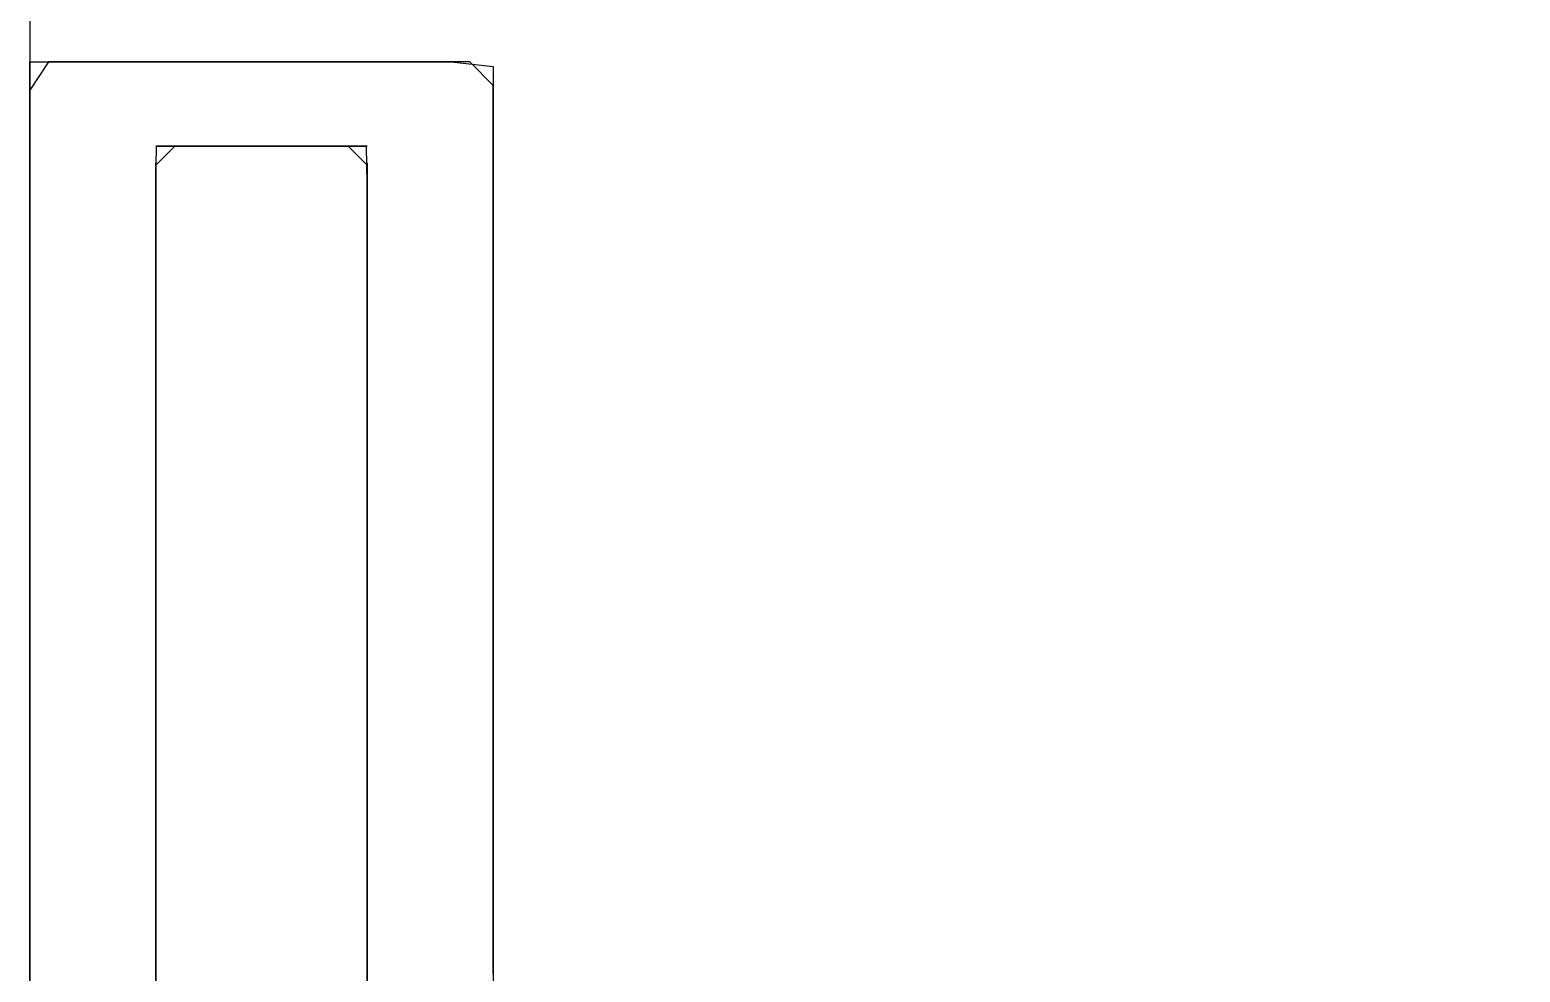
# Model space of a CAD drawing. Header units: metres. Extents: x 0 to 2800, y 0 to 2000.
# Drawn here: x 0 to 926, y 586 to 1172 of the extents above; entities that cross this region are included whole.
import ezdxf

# ---------------------------------------------------------------- set-up
doc = ezdxf.new("R2010")
doc.units = ezdxf.units.M

msp = doc.modelspace()

# ---------------------------------------------------------------- linework, layer by layer
for points in [[(0, 0), (2800, 0), (2800, 2000), (0, 2000), (0, 0)], [(0, 1152), (29.09, 1152), (58.18, 1152), (87.27, 1152), (116.36, 1152), (145.45, 1152), (174.55, 1152), (203.64, 1152), (232.73, 1152), (261.82, 1152), (288, 1149.09), (288, 1120), (288, 1090.91), (288, 1061.82), (288, 1032.73), (288, 1003.64), (288, 974.55), (288, 945.45), (288, 916.36), (288, 887.27), (288, 858.18), (288, 829.09), (288, 800), (288, 770.91), (288, 741.82), (288, 712.73), (288, 683.64), (288, 654.55), (288, 625.45), (288, 596.36), (288, 567.27)], [(0, 570.18), (0, 599.27), (0, 628.36), (0, 657.45), (0, 686.55), (0, 715.64), (0, 744.73), (0, 773.82), (0, 802.91), (0, 832), (0, 861.09), (0, 890.18), (0, 919.27), (0, 948.36), (0, 977.45), (0, 1006.55), (0, 1035.64), (0, 1064.73), (0, 1093.82), (0, 1122.91), (0, 1152)], [(0, 1152), (29.09, 1152), (58.18, 1152), (87.27, 1152), (116.36, 1152), (145.45, 1152), (174.55, 1152), (203.64, 1152), (232.73, 1152), (261.82, 1152), (288, 1149.09), (288, 1120), (288, 1090.91), (288, 1061.82), (288, 1032.73), (288, 1003.64), (288, 974.55), (288, 945.45), (288, 916.36), (288, 887.27), (288, 858.18), (288, 829.09), (288, 800), (288, 770.91), (288, 741.82), (288, 712.73), (288, 683.64), (288, 654.55), (288, 625.45), (288, 596.36), (288, 567.27)], [(0, 570.18), (0, 599.27), (0, 628.36), (0, 657.45), (0, 686.55), (0, 715.64), (0, 744.73), (0, 773.82), (0, 802.91), (0, 832), (0, 861.09), (0, 890.18), (0, 919.27), (0, 948.36), (0, 977.45), (0, 1006.55), (0, 1035.64), (0, 1064.73), (0, 1093.82), (0, 1122.91), (0, 1152)], [(288, 584.73), (288, 613.82), (288, 642.91), (288, 672), (288, 701.09), (288, 730.18), (288, 759.27), (288, 788.36), (288, 817.45), (288, 846.55), (288, 875.64), (288, 904.73), (288, 933.82), (288, 962.91), (288, 992), (288, 1021.09), (288, 1050.18), (288, 1079.27), (288, 1108.36), (288, 1137.45), (273.45, 1152), (244.36, 1152), (215.27, 1152), (186.18, 1152), (157.09, 1152), (128, 1152), (98.91, 1152), (69.82, 1152), (40.73, 1152), (11.64, 1152), (0, 1134.55), (0, 1105.45), (0, 1076.36), (0, 1047.27), (0, 1018.18), (0, 989.09), (0, 960), (0, 930.91), (0, 901.82), (0, 872.73), (0, 843.64), (0, 814.55), (0, 785.45), (0, 756.36), (0, 727.27), (0, 698.18), (0, 669.09), (0, 640), (0, 610.91), (0, 581.82)], [(0, 1152), (29.09, 1152), (58.18, 1152), (87.27, 1152), (116.36, 1152), (145.45, 1152), (174.55, 1152), (203.64, 1152), (232.73, 1152), (261.82, 1152), (288, 1149.09), (288, 1120), (288, 1090.91), (288, 1061.82), (288, 1032.73), (288, 1003.64), (288, 974.55), (288, 945.45), (288, 916.36), (288, 887.27), (288, 858.18), (288, 829.09), (288, 800), (288, 770.91), (288, 741.82), (288, 712.73), (288, 683.64), (288, 654.55), (288, 625.45), (288, 596.36), (288, 567.27)], [(0, 570.18), (0, 599.27), (0, 628.36), (0, 657.45), (0, 686.55), (0, 715.64), (0, 744.73), (0, 773.82), (0, 802.91), (0, 832), (0, 861.09), (0, 890.18), (0, 919.27), (0, 948.36), (0, 977.45), (0, 1006.55), (0, 1035.64), (0, 1064.73), (0, 1093.82), (0, 1122.91), (0, 1152)], [(0, 1152), (29.09, 1152), (58.18, 1152), (87.27, 1152), (116.36, 1152), (145.45, 1152), (174.55, 1152), (203.64, 1152), (232.73, 1152), (261.82, 1152), (288, 1149.09), (288, 1120), (288, 1090.91), (288, 1061.82), (288, 1032.73), (288, 1003.64), (288, 974.55), (288, 945.45), (288, 916.36), (288, 887.27), (288, 858.18), (288, 829.09), (288, 800), (288, 770.91), (288, 741.82), (288, 712.73), (288, 683.64), (288, 654.55), (288, 625.45), (288, 596.36), (288, 567.27)], [(0, 570.18), (0, 599.27), (0, 628.36), (0, 657.45), (0, 686.55), (0, 715.64), (0, 744.73), (0, 773.82), (0, 802.91), (0, 832), (0, 861.09), (0, 890.18), (0, 919.27), (0, 948.36), (0, 977.45), (0, 1006.55), (0, 1035.64), (0, 1064.73), (0, 1093.82), (0, 1122.91), (0, 1152)], [(288, 584.73), (288, 613.82), (288, 642.91), (288, 672), (288, 701.09), (288, 730.18), (288, 759.27), (288, 788.36), (288, 817.45), (288, 846.55), (288, 875.64), (288, 904.73), (288, 933.82), (288, 962.91), (288, 992), (288, 1021.09), (288, 1050.18), (288, 1079.27), (288, 1108.36), (288, 1137.45), (273.45, 1152), (244.36, 1152), (215.27, 1152), (186.18, 1152), (157.09, 1152), (128, 1152), (98.91, 1152), (69.82, 1152), (40.73, 1152), (11.64, 1152), (0, 1134.55), (0, 1105.45), (0, 1076.36), (0, 1047.27), (0, 1018.18), (0, 989.09), (0, 960), (0, 930.91), (0, 901.82), (0, 872.73), (0, 843.64), (0, 814.55), (0, 785.45), (0, 756.36), (0, 727.27), (0, 698.18), (0, 669.09), (0, 640), (0, 610.91), (0, 581.82)], [(78.32, 576.2), (78.32, 600.01), (78.32, 623.82), (78.32, 647.63), (78.32, 671.44), (78.32, 695.25), (78.32, 719.06), (78.32, 742.87), (78.32, 766.68), (78.32, 790.49), (78.32, 814.3), (78.32, 838.12), (78.32, 861.93), (78.32, 885.74), (78.32, 909.55), (78.32, 933.36), (78.32, 957.17), (78.32, 980.98), (78.32, 1004.79), (78.32, 1028.6), (78.32, 1052.41), (78.32, 1076.22), (78.72, 1099.64), (102.53, 1099.64), (126.34, 1099.64), (150.15, 1099.64), (173.96, 1099.64), (197.77, 1099.64), (209.68, 1087.73), (209.68, 1063.92), (209.68, 1040.11), (209.68, 1016.3), (209.68, 992.49), (209.68, 968.68), (209.68, 944.87), (209.68, 921.06), (209.68, 897.25), (209.68, 873.44), (209.68, 849.62), (209.68, 825.81), (209.68, 802), (209.68, 778.19), (209.68, 754.38), (209.68, 730.57), (209.68, 706.76), (209.68, 682.95), (209.68, 659.14), (209.68, 635.33), (209.68, 611.52), (209.68, 587.71), (209.68, 563.9)], [(78.32, 1099.64), (80.98, 1099.64), (83.63, 1099.64), (86.28, 1099.64), (88.94, 1099.64), (91.59, 1099.64), (94.24, 1099.64), (96.9, 1099.64), (99.55, 1099.64), (102.21, 1099.64), (104.86, 1099.64), (107.51, 1099.64), (110.17, 1099.64), (112.82, 1099.64), (115.47, 1099.64), (118.13, 1099.64), (120.78, 1099.64), (123.43, 1099.64), (126.09, 1099.64), (128.74, 1099.64), (131.4, 1099.64), (134.05, 1099.64), (136.7, 1099.64), (139.36, 1099.64), (142.01, 1099.64), (144.66, 1099.64), (147.32, 1099.64), (149.97, 1099.64), (152.62, 1099.64), (155.28, 1099.64), (157.93, 1099.64), (160.59, 1099.64), (163.24, 1099.64), (165.89, 1099.64), (168.55, 1099.64), (171.2, 1099.64), (173.85, 1099.64), (176.51, 1099.64), (179.16, 1099.64), (181.81, 1099.64), (184.47, 1099.64), (187.12, 1099.64), (189.78, 1099.64), (192.43, 1099.64), (195.08, 1099.64), (197.74, 1099.64), (200.39, 1099.64), (203.04, 1099.64), (205.7, 1099.64), (208.35, 1099.64), (208.35, 1099.64), (205.7, 1099.64), (203.04, 1099.64), (200.39, 1099.64), (197.74, 1099.64), (195.08, 1099.64), (192.43, 1099.64), (189.78, 1099.64), (187.12, 1099.64), (184.47, 1099.64), (181.81, 1099.64), (179.16, 1099.64), (176.51, 1099.64), (173.85, 1099.64), (171.2, 1099.64), (168.55, 1099.64), (165.89, 1099.64), (163.24, 1099.64), (160.59, 1099.64), (157.93, 1099.64), (155.28, 1099.64), (152.62, 1099.64), (149.97, 1099.64), (147.32, 1099.64), (144.66, 1099.64), (142.01, 1099.64), (139.36, 1099.64), (136.7, 1099.64), (134.05, 1099.64), (131.4, 1099.64), (128.74, 1099.64), (126.09, 1099.64), (123.43, 1099.64), (120.78, 1099.64), (118.13, 1099.64), (115.47, 1099.64), (112.82, 1099.64), (110.17, 1099.64), (107.51, 1099.64), (104.86, 1099.64), (102.21, 1099.64), (99.55, 1099.64), (96.9, 1099.64), (94.24, 1099.64), (91.59, 1099.64), (88.94, 1099.64), (86.28, 1099.64), (83.63, 1099.64), (80.98, 1099.64), (78.32, 1099.64)], [(78.32, 576.2), (78.32, 600.01), (78.32, 623.82), (78.32, 647.63), (78.32, 671.44), (78.32, 695.25), (78.32, 719.06), (78.32, 742.87), (78.32, 766.68), (78.32, 790.49), (78.32, 814.3), (78.32, 838.12), (78.32, 861.93), (78.32, 885.74), (78.32, 909.55), (78.32, 933.36), (78.32, 957.17), (78.32, 980.98), (78.32, 1004.79), (78.32, 1028.6), (78.32, 1052.41), (78.32, 1076.22), (78.72, 1099.64), (102.53, 1099.64), (126.34, 1099.64), (150.15, 1099.64), (173.96, 1099.64), (197.77, 1099.64), (209.68, 1087.73), (209.68, 1063.92), (209.68, 1040.11), (209.68, 1016.3), (209.68, 992.49), (209.68, 968.68), (209.68, 944.87), (209.68, 921.06), (209.68, 897.25), (209.68, 873.44), (209.68, 849.62), (209.68, 825.81), (209.68, 802), (209.68, 778.19), (209.68, 754.38), (209.68, 730.57), (209.68, 706.76), (209.68, 682.95), (209.68, 659.14), (209.68, 635.33), (209.68, 611.52), (209.68, 587.71), (209.68, 563.9)], [(209.68, 576.2), (209.68, 600.01), (209.68, 623.82), (209.68, 647.63), (209.68, 671.44), (209.68, 695.25), (209.68, 719.06), (209.68, 742.87), (209.68, 766.68), (209.68, 790.49), (209.68, 814.3), (209.68, 838.12), (209.68, 861.93), (209.68, 885.74), (209.68, 909.55), (209.68, 933.36), (209.68, 957.17), (209.68, 980.98), (209.68, 1004.79), (209.68, 1028.6), (209.68, 1052.41), (209.68, 1076.22), (209.28, 1099.64), (185.47, 1099.64), (161.66, 1099.64), (137.85, 1099.64), (114.04, 1099.64), (90.23, 1099.64), (78.32, 1087.73), (78.32, 1063.92), (78.32, 1040.11), (78.32, 1016.3), (78.32, 992.49), (78.32, 968.68), (78.32, 944.87), (78.32, 921.06), (78.32, 897.25), (78.32, 873.44), (78.32, 849.62), (78.32, 825.81), (78.32, 802), (78.32, 778.19), (78.32, 754.38), (78.32, 730.57), (78.32, 706.76), (78.32, 682.95), (78.32, 659.14), (78.32, 635.33), (78.32, 611.52), (78.32, 587.71), (78.32, 563.9)], [(209.68, 576.2), (209.68, 600.01), (209.68, 623.82), (209.68, 647.63), (209.68, 671.44), (209.68, 695.25), (209.68, 719.06), (209.68, 742.87), (209.68, 766.68), (209.68, 790.49), (209.68, 814.3), (209.68, 838.12), (209.68, 861.93), (209.68, 885.74), (209.68, 909.55), (209.68, 933.36), (209.68, 957.17), (209.68, 980.98), (209.68, 1004.79), (209.68, 1028.6), (209.68, 1052.41), (209.68, 1076.22), (209.28, 1099.64), (185.47, 1099.64), (161.66, 1099.64), (137.85, 1099.64), (114.04, 1099.64), (90.23, 1099.64), (78.32, 1087.73), (78.32, 1063.92), (78.32, 1040.11), (78.32, 1016.3), (78.32, 992.49), (78.32, 968.68), (78.32, 944.87), (78.32, 921.06), (78.32, 897.25), (78.32, 873.44), (78.32, 849.62), (78.32, 825.81), (78.32, 802), (78.32, 778.19), (78.32, 754.38), (78.32, 730.57), (78.32, 706.76), (78.32, 682.95), (78.32, 659.14), (78.32, 635.33), (78.32, 611.52), (78.32, 587.71), (78.32, 563.9)], [(209.68, 1099.64), (207.02, 1099.64), (204.37, 1099.64), (201.72, 1099.64), (199.06, 1099.64), (196.41, 1099.64), (193.76, 1099.64), (191.1, 1099.64), (188.45, 1099.64), (185.79, 1099.64), (183.14, 1099.64), (180.49, 1099.64), (177.83, 1099.64), (175.18, 1099.64), (172.53, 1099.64), (169.87, 1099.64), (167.22, 1099.64), (164.57, 1099.64), (161.91, 1099.64), (159.26, 1099.64), (156.6, 1099.64), (153.95, 1099.64), (151.3, 1099.64), (148.64, 1099.64), (145.99, 1099.64), (143.34, 1099.64), (140.68, 1099.64), (138.03, 1099.64), (135.38, 1099.64), (132.72, 1099.64), (130.07, 1099.64), (127.41, 1099.64), (124.76, 1099.64), (122.11, 1099.64), (119.45, 1099.64), (116.8, 1099.64), (114.15, 1099.64), (111.49, 1099.64), (108.84, 1099.64), (106.19, 1099.64), (103.53, 1099.64), (100.88, 1099.64), (98.22, 1099.64), (95.57, 1099.64), (92.92, 1099.64), (90.26, 1099.64), (87.61, 1099.64), (84.96, 1099.64), (82.3, 1099.64), (79.65, 1099.64), (79.65, 1099.64), (82.3, 1099.64), (84.96, 1099.64), (87.61, 1099.64), (90.26, 1099.64), (92.92, 1099.64), (95.57, 1099.64), (98.22, 1099.64), (100.88, 1099.64), (103.53, 1099.64), (106.19, 1099.64), (108.84, 1099.64), (111.49, 1099.64), (114.15, 1099.64), (116.8, 1099.64), (119.45, 1099.64), (122.11, 1099.64), (124.76, 1099.64), (127.41, 1099.64), (130.07, 1099.64), (132.72, 1099.64), (135.38, 1099.64), (138.03, 1099.64), (140.68, 1099.64), (143.34, 1099.64), (145.99, 1099.64), (148.64, 1099.64), (151.3, 1099.64), (153.95, 1099.64), (156.6, 1099.64), (159.26, 1099.64), (161.91, 1099.64), (164.57, 1099.64), (167.22, 1099.64), (169.87, 1099.64), (172.53, 1099.64), (175.18, 1099.64), (177.83, 1099.64), (180.49, 1099.64), (183.14, 1099.64), (185.79, 1099.64), (188.45, 1099.64), (191.1, 1099.64), (193.76, 1099.64), (196.41, 1099.64), (199.06, 1099.64), (201.72, 1099.64), (204.37, 1099.64), (207.02, 1099.64), (209.68, 1099.64)], [(78.32, 581.29), (78.32, 602.45), (78.32, 623.6), (78.32, 644.76), (78.32, 665.92), (78.32, 687.07), (78.32, 708.23), (78.32, 729.39), (78.32, 750.55), (78.32, 771.7), (78.32, 792.86), (78.32, 814.02), (78.32, 835.17), (78.32, 856.33), (78.32, 877.49), (78.32, 898.64), (78.32, 919.8), (78.32, 940.96), (78.32, 962.12), (78.32, 983.27), (78.32, 1004.43), (78.32, 1025.59), (78.32, 1046.74), (78.32, 1067.9), (78.32, 1089.06), (78.32, 1089.06), (78.32, 1067.9), (78.32, 1046.74), (78.32, 1025.59), (78.32, 1004.43), (78.32, 983.27), (78.32, 962.12), (78.32, 940.96), (78.32, 919.8), (78.32, 898.64), (78.32, 877.49), (78.32, 856.33), (78.32, 835.17), (78.32, 814.02), (78.32, 792.86), (78.32, 771.7), (78.32, 750.55), (78.32, 729.39), (78.32, 708.23), (78.32, 687.07), (78.32, 665.92), (78.32, 644.76), (78.32, 623.6), (78.32, 602.45), (78.32, 581.29)], [(78.32, 581.29), (78.32, 602.45), (78.32, 623.6), (78.32, 644.76), (78.32, 665.92), (78.32, 687.07), (78.32, 708.23), (78.32, 729.39), (78.32, 750.55), (78.32, 771.7), (78.32, 792.86), (78.32, 814.02), (78.32, 835.17), (78.32, 856.33), (78.32, 877.49), (78.32, 898.64), (78.32, 919.8), (78.32, 940.96), (78.32, 962.12), (78.32, 983.27), (78.32, 1004.43), (78.32, 1025.59), (78.32, 1046.74), (78.32, 1067.9), (78.32, 1089.06), (78.32, 1089.06), (78.32, 1067.9), (78.32, 1046.74), (78.32, 1025.59), (78.32, 1004.43), (78.32, 983.27), (78.32, 962.12), (78.32, 940.96), (78.32, 919.8), (78.32, 898.64), (78.32, 877.49), (78.32, 856.33), (78.32, 835.17), (78.32, 814.02), (78.32, 792.86), (78.32, 771.7), (78.32, 750.55), (78.32, 729.39), (78.32, 708.23), (78.32, 687.07), (78.32, 665.92), (78.32, 644.76), (78.32, 623.6), (78.32, 602.45), (78.32, 581.29)], [(209.68, 581.29), (209.68, 602.45), (209.68, 623.6), (209.68, 644.76), (209.68, 665.92), (209.68, 687.07), (209.68, 708.23), (209.68, 729.39), (209.68, 750.55), (209.68, 771.7), (209.68, 792.86), (209.68, 814.02), (209.68, 835.17), (209.68, 856.33), (209.68, 877.49), (209.68, 898.64), (209.68, 919.8), (209.68, 940.96), (209.68, 962.12), (209.68, 983.27), (209.68, 1004.43), (209.68, 1025.59), (209.68, 1046.74), (209.68, 1067.9), (209.68, 1089.06), (209.68, 1089.06), (209.68, 1067.9), (209.68, 1046.74), (209.68, 1025.59), (209.68, 1004.43), (209.68, 983.27), (209.68, 962.12), (209.68, 940.96), (209.68, 919.8), (209.68, 898.64), (209.68, 877.49), (209.68, 856.33), (209.68, 835.17), (209.68, 814.02), (209.68, 792.86), (209.68, 771.7), (209.68, 750.55), (209.68, 729.39), (209.68, 708.23), (209.68, 687.07), (209.68, 665.92), (209.68, 644.76), (209.68, 623.6), (209.68, 602.45), (209.68, 581.29)], [(209.68, 581.29), (209.68, 602.45), (209.68, 623.6), (209.68, 644.76), (209.68, 665.92), (209.68, 687.07), (209.68, 708.23), (209.68, 729.39), (209.68, 750.55), (209.68, 771.7), (209.68, 792.86), (209.68, 814.02), (209.68, 835.17), (209.68, 856.33), (209.68, 877.49), (209.68, 898.64), (209.68, 919.8), (209.68, 940.96), (209.68, 962.12), (209.68, 983.27), (209.68, 1004.43), (209.68, 1025.59), (209.68, 1046.74), (209.68, 1067.9), (209.68, 1089.06), (209.68, 1089.06), (209.68, 1067.9), (209.68, 1046.74), (209.68, 1025.59), (209.68, 1004.43), (209.68, 983.27), (209.68, 962.12), (209.68, 940.96), (209.68, 919.8), (209.68, 898.64), (209.68, 877.49), (209.68, 856.33), (209.68, 835.17), (209.68, 814.02), (209.68, 792.86), (209.68, 771.7), (209.68, 750.55), (209.68, 729.39), (209.68, 708.23), (209.68, 687.07), (209.68, 665.92), (209.68, 644.76), (209.68, 623.6), (209.68, 602.45), (209.68, 581.29)]]:
    msp.add_lwpolyline(points)

doc.saveas('drawing.dxf')
